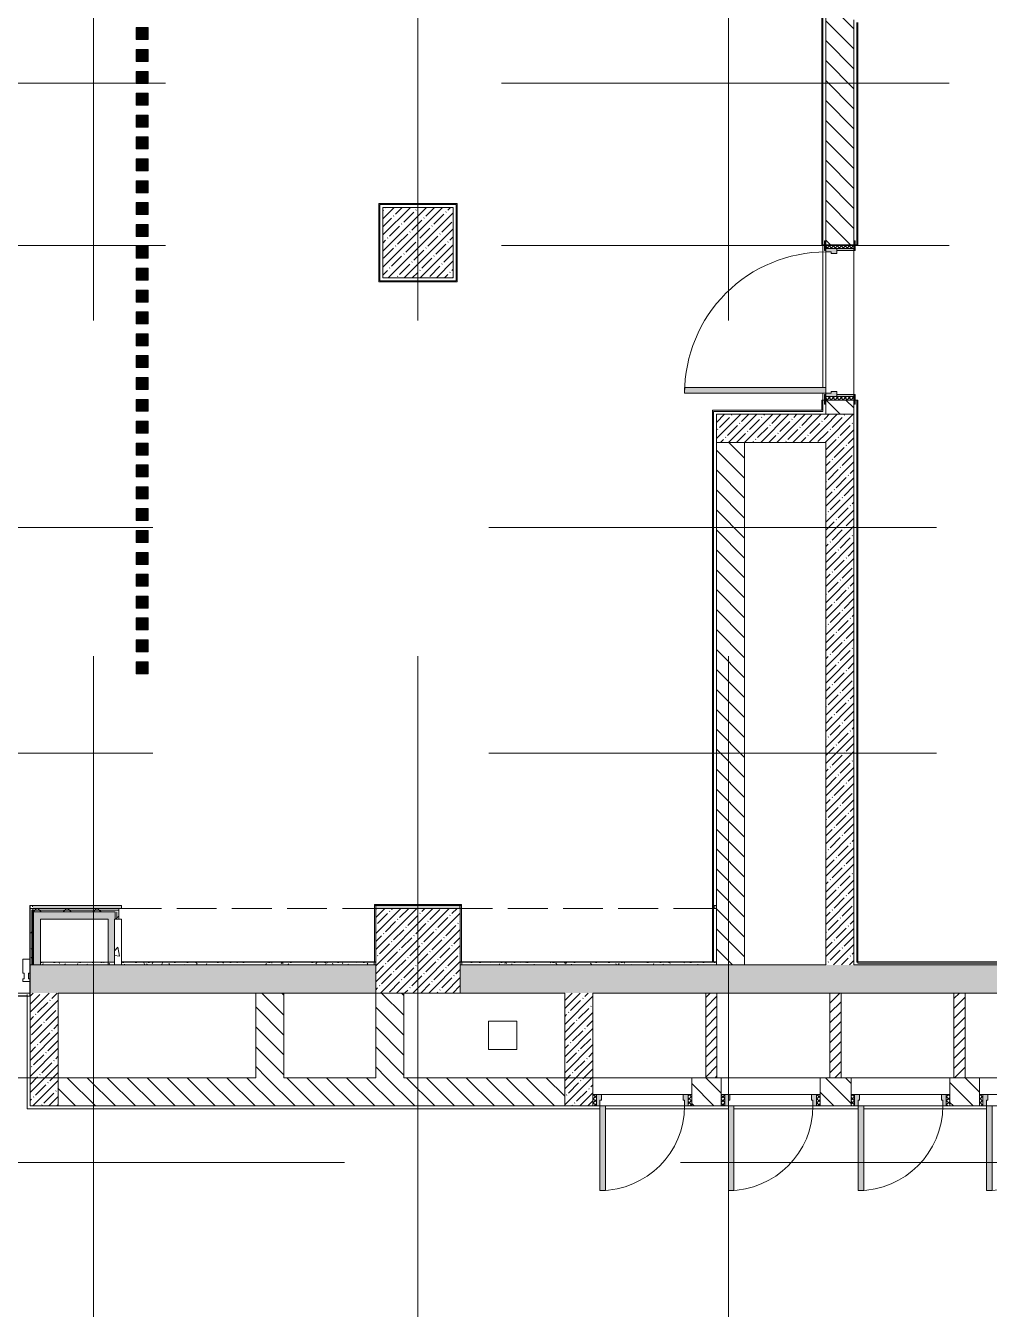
# Model space of a CAD drawing. Header units: millimetres. Extents: x -7229 to 200285, y -8553 to 29000.
# Drawn here: x 147835 to 154666, y 9458 to 18558 of the extents above; entities that cross this region are included whole.
import ezdxf

# ---------------------------------------------------------------- set-up
doc = ezdxf.new("R2010")
doc.units = ezdxf.units.MM
doc.linetypes.add('IMPORT-Невидимая', pattern=[391.222223, 282.222223, -109])
doc.linetypes.add('Осевая', pattern=[15875, 3175, -2381.25, 7937.5, -2381.25])
for name, color, linetype, lineweight in [('A-DETL-2', 7, 'Continuous', 9), ('A-DETL-3', 7, 'IMPORT-Невидимая', 13), ('A-GLAZ-CWMG-3', 7, 'Continuous', 9), ('A-WALL-4', 7, 'Continuous', 13), ('I-WALL-7', 7, 'Continuous', 9), ('S-COLS-2', 7, 'Continuous', 9), ('Оси-2', 7, 'Осевая', 9)]:
    doc.layers.add(name, color=color, linetype=linetype, lineweight=lineweight)
for name, color, linetype, lineweight, true_color in [('A-DETL-GENF-7', 7, 'Continuous', 9, 0x008000), ('A-DOOR-5', 7, 'Continuous', 9, 0xaaaaaa), ('A-DOOR-6', 7, 'Continuous', 9, 0xe2e2e2), ('A-DOOR-FRAM-4', 7, 'Continuous', 9, 0xe2e2e2), ('A-DOOR-FRAM-5', 7, 'Continuous', 9, 0xaaaaaa), ('A-FLOR-3', 7, 'Continuous', 9, 0xaaaaaa), ('I-WALL-1', 7, 'Continuous', 5, 0xe7e7e7), ('I-WALL-4', 7, 'Continuous', 9, 0xe7e7e7), ('I-WALL-6', 7, 'Continuous', 9, 0xb5aa95), ('I-WALL-9', 9, 'Continuous', 9, 0x808080)]:
    doc.layers.add(name, color=color, linetype=linetype, lineweight=lineweight, true_color=true_color)
pattern_1 = [(45, (96155.96, 0), (-57.02463, 57.02463), []), (45, (96212.986, 0), (-57.02463, 57.02463), [100.806, -20.161, 3.353, -16.808])]
pattern_2 = [(135, (96155.96, 0), (-70.71068, -70.71068), [])]
pattern_3 = [(45, (96155.96, 0), (-35.35534, 35.35534), [])]
pattern_4 = [(135, (1951.41, 164.685), (-14.14214, -14.14214), []), (225, (1951.41, 164.685), (14.14214, -14.14214), [])]
pattern_5 = [(45, (-171.384, 164.685), (-14.1421, 14.1421), []), (135, (-171.384, 164.685), (-14.1421, -14.1421), [])]
pattern_6 = [(0, (96155.96, 0), (121.92, 30.48), [10.058, -81.382, 10.058, -81.382, -487.68]), (0, (96155.96, 0), (121.92, 30.48), [-182.88, 10.058, -172.822, 10.058, -81.382, -213.36]), (0, (96155.96, 0), (121.92, 30.48), [-457.2, 10.058, -50.902, 10.058, -142.342]), (120, (96201.68, 15.24), (-87.356454, 90.345817), [10.058, -81.382, 10.058, -81.382, -487.68]), (120, (96201.68, 15.24), (-87.356454, 90.345817), [-182.88, 10.058, -172.822, 10.058, -81.382, -213.36]), (120, (96201.68, 15.24), (-87.356454, 90.345817), [-457.2, 10.058, -50.902, 10.058, -142.342]), (240, (96216.92, 76.2), (-34.563546, -120.825817), [10.058, -81.382, 10.058, -81.382, -487.68]), (240, (96216.92, 76.2), (-34.563546, -120.825817), [-182.88, 10.058, -172.822, 10.058, -81.382, -213.36]), (240, (96216.92, 76.2), (-34.563546, -120.825817), [-457.2, 10.058, -50.902, 10.058, -142.342])]
pattern_7 = [(45, (96155.96, 0), (-106.066, 106.066), []), (135, (96155.96, 0), (-106.066, -106.066), [])]

# ---------------------------------------------------------------- blocks, each defined once
blk = doc.blocks.new('BSC_Колонна _Прямоугольная - 600х600-23205375-План монтажа зашивок 1 этажа  в осях 12-23 лист 1')
at = {"layer": 'S-COLS-2'}
h = blk.add_hatch(dxfattribs=at)
h.set_pattern_fill('FP_140', color=256, style=0, pattern_type=2)
h.set_pattern_definition([(45, (-54460, -12000), (-57.02463, 57.02463), []), (45, (-54402.975, -12000), (-57.02463, 57.02463), [100.806, -20.161, 3.353, -16.808])])
h.paths.add_polyline_path([(300, -300), (300, 300), (-300, 300), (-300, -300), (288.6, -300)])
for p, q in [((300, 300), (-300, 300)), ((-300, 300), (-300, -300)), ((300, -300), (300, 300)), ((-300, -300), (300, -300))]:
    blk.add_line(p, q, dxfattribs=at)
blk = doc.blocks.new('110_Дверь_СКБ_1Ст_Внутренняя1 - Д-12 1100x2100h_дверь в горячий цех-32113407-План монтажа зашивок 1 этажа  в осях 12-23 лист 1')
at = {"layer": 'A-DOOR-5'}
h = blk.add_hatch(dxfattribs=at)
h.set_pattern_fill('FP_51', color=256, style=0, pattern_type=2)
h.set_pattern_definition([(135, (1751.41, 164.685), (-14.14214, -14.14214), []), (225, (1751.41, 164.685), (14.14214, -14.14214), [])])
h.paths.add_polyline_path([(537.5, -100), (562.5, -100), (562.5, 100), (537.5, 100)])
at = {"layer": 'A-DOOR-6'}
h = blk.add_hatch(color=256, dxfattribs=at)
h.paths.add_polyline_path([(-512.5, 20), (-477.5, 20), (-477.5, 60), (-487.5, 60), (-487.5, 100), (-512.5, 100)])
h.paths.add_polyline_path([(502.5, 44), (502.5, 20), (537.5, 20), (537.5, 100), (512.5, 100), (512.5, 60), (502.5, 60)])
at = {"layer": 'A-DOOR-FRAM-4'}
for points in [[(-487.5, 861.1), (-487.5, 100), (-447.5, 100), (-447.5, 1100), (-487.5, 1100), (-487.5, 894.7)], [(-567.5, 100), (-497.5, 100), (-497.5, 108), (-567.5, 108)], [(522.5, 105), (522.5, 100), (592.5, 100), (592.5, 108), (522.5, 108)], [(-512.5, -100), (-497.5, -100), (-497.5, 20), (-512.5, 20)], [(522.5, -100), (537.5, -100), (537.5, 20), (522.5, 20)], [(-567.5, -108), (-497.5, -108), (-497.5, -100), (-567.5, -100)], [(522.5, -108), (592.5, -108), (592.5, -100), (522.5, -100)]]:
    blk.add_hatch(color=256, dxfattribs=at).paths.add_polyline_path(points)
at = {"layer": 'A-DOOR-FRAM-5'}
h = blk.add_hatch(dxfattribs=at)
h.set_pattern_fill('FP_52', color=256, style=0, pattern_type=2)
h.set_pattern_definition([(45, (-371.384, 164.685), (-14.1421, 14.1421), []), (135, (-371.384, 164.685), (-14.1421, -14.1421), [])])
h.paths.add_polyline_path([(-537.5, 100), (-537.5, -100), (-512.5, -100), (-512.5, 100)])
at = {"layer": 'A-DOOR-5'}
for p, q in [((-487.5, 1100), (-487.5, 100)), ((-447.5, 1100), (-487.5, 1100)), ((-447.5, 100), (-447.5, 1100)), ((-487.5, 100), (-447.5, 100))]:
    blk.add_line(p, q, dxfattribs=at)
blk.add_arc((-487.5, 100), 1000, 360, 90, dxfattribs=at)
at = {"layer": 'A-DOOR-FRAM-5'}
for p, q in [((-497.5, 108), (-567.5, 108)), ((-567.5, 108), (-567.5, 100)), ((-567.5, 100), (-497.5, 100)), ((-512.5, 100), (-537.5, 100)), ((-537.5, 100), (-537.5, -100)), ((-487.5, 100), (-512.5, 100)), ((-512.5, 100), (-512.5, 20)), ((-512.5, -100), (-512.5, 100)), ((-497.5, 100), (-512.5, 100)), ((-512.5, 100), (-512.5, 99)), ((-512.5, 99), (-497.5, 99)), ((-497.5, 100), (-497.5, 108)), ((-497.5, 99), (-497.5, 100)), ((-487.5, 60), (-487.5, 100)), ((512.5, 100), (512.5, 60)), ((537.5, 100), (512.5, 100)), ((592.5, 108), (522.5, 108)), ((522.5, 108), (522.5, 100)), ((537.5, 100), (522.5, 100)), ((522.5, 100), (522.5, 99)), ((522.5, 100), (592.5, 100)), ((522.5, 99), (537.5, 99)), ((537.5, 20), (537.5, 100)), ((562.5, 100), (537.5, 100)), ((537.5, 100), (537.5, -100)), ((537.5, 99), (537.5, 100)), ((562.5, -100), (562.5, 100)), ((592.5, 100), (592.5, 108)), ((-512.5, 20), (-477.5, 20)), ((-497.5, 20), (-512.5, 20)), ((-512.5, 20), (-512.5, -100)), ((-497.5, -100), (-497.5, 20)), ((-477.5, 60), (-487.5, 60)), ((-477.5, 20), (-477.5, 60)), ((512.5, 60), (502.5, 60)), ((502.5, 60), (502.5, 20)), ((502.5, 20), (537.5, 20)), ((537.5, 20), (522.5, 20)), ((522.5, 20), (522.5, -100)), ((537.5, -100), (537.5, 20)), ((-497.5, -100), (-567.5, -100)), ((-567.5, -100), (-567.5, -108)), ((-567.5, -108), (-497.5, -108)), ((-537.5, -100), (-512.5, -100)), ((-512.5, -100), (-497.5, -100)), ((-497.5, -108), (-497.5, -100)), ((522.5, -100), (537.5, -100)), ((592.5, -100), (522.5, -100)), ((522.5, -100), (522.5, -108)), ((522.5, -108), (592.5, -108)), ((537.5, -100), (562.5, -100)), ((592.5, -108), (592.5, -100))]:
    blk.add_line(p, q, dxfattribs=at)
blk = doc.blocks.new('BSC_Колонна _Прямоугольная - 500х500-V167-План монтажа зашивок 1 этажа  в осях 12-23 лист 1')
at = {"layer": 'S-COLS-2'}
h = blk.add_hatch(dxfattribs=at)
h.set_pattern_fill('FP_157', color=256, style=0, pattern_type=2)
h.set_pattern_definition([(45, (-54460, -17020), (-57.02463, 57.02463), []), (45, (-54402.975, -17020), (-57.02463, 57.02463), [100.806, -20.161, 3.353, -16.808])])
h.paths.add_polyline_path([(114.8, -250), (250, -250), (250, 250), (-250, 250), (-250, -250)])
for p, q in [((250, 250), (-250, 250)), ((-250, 250), (-250, -250)), ((250, -250), (250, 250)), ((-250, -250), (250, -250))]:
    blk.add_line(p, q, dxfattribs=at)
blk = doc.blocks.new('110_Дверь_СКБ_1Ст - д-18 700x2100h_Технический шкаф ЭОМ и СС-23257539-План монтажа зашивок 1 этажа  в осях 12-23 лист 1')
at = {"layer": 'A-DOOR-5'}
h = blk.add_hatch(dxfattribs=at)
h.set_pattern_fill('FP_77', color=256, style=0, pattern_type=2)
h.set_pattern_definition(pattern_4)
h.paths.add_polyline_path([(362.5, 100), (337.5, 100), (337.5, 20), (362.5, 20)])
at = {"layer": 'A-DOOR-6'}
h = blk.add_hatch(color=256, dxfattribs=at)
h.paths.add_polyline_path([(-297.5, 100), (-312.5, 100), (-312.5, 20), (-277.5, 20), (-277.5, 60), (-287.5, 60), (-287.5, 100)])
h.paths.add_polyline_path([(312.5, 100), (312.5, 60), (302.5, 60), (302.5, 20), (337.5, 20), (337.5, 100), (322.5, 100)])
at = {"layer": 'A-DOOR-FRAM-4'}
blk.add_hatch(color=256, dxfattribs=at).paths.add_polyline_path([(312.5, 700), (272.5, 700), (272.5, 100), (312.5, 100), (312.5, 156.2)])
at = {"layer": 'A-DOOR-FRAM-5'}
h = blk.add_hatch(dxfattribs=at)
h.set_pattern_fill('FP_78', color=256, style=0, pattern_type=2)
h.set_pattern_definition(pattern_5)
h.paths.add_polyline_path([(-337.5, 100), (-337.5, 20), (-312.5, 20), (-312.5, 100)])
at = {"layer": 'A-DOOR-5'}
for p, q in [((312.5, 700), (272.5, 700)), ((272.5, 700), (272.5, 100)), ((312.5, 100), (312.5, 700)), ((272.5, 100), (312.5, 100))]:
    blk.add_line(p, q, dxfattribs=at)
blk.add_arc((312.5, 100), 600, 90, 180, dxfattribs=at)
at = {"layer": 'A-DOOR-FRAM-5'}
for p, q in [((-312.5, 100), (-337.5, 100)), ((-337.5, 100), (-337.5, 20)), ((-287.5, 100), (-312.5, 100)), ((-312.5, 100), (-312.5, 20)), ((-312.5, 20), (-312.5, 100)), ((-287.5, 60), (-287.5, 100)), ((-287.5, 100), (272.5, 100)), ((312.5, 100), (312.5, 60)), ((337.5, 100), (312.5, 100)), ((337.5, 20), (337.5, 100)), ((362.5, 100), (337.5, 100)), ((337.5, 100), (337.5, 20)), ((362.5, 20), (362.5, 100)), ((-337.5, 20), (-312.5, 20)), ((-312.5, 20), (-277.5, 20)), ((-277.5, 60), (-287.5, 60)), ((-277.5, 20), (-277.5, 60)), ((302.5, 20), (-277.5, 20)), ((312.5, 60), (302.5, 60)), ((302.5, 60), (302.5, 20)), ((302.5, 20), (337.5, 20)), ((337.5, 20), (362.5, 20))]:
    blk.add_line(p, q, dxfattribs=at)
blk = doc.blocks.new('110_Дверь_СКБ_1Ст - д-18 700x2100h_Технический шкаф ЭОМ и СС-V173-План монтажа зашивок 1 этажа  в осях 12-23 лист 1')
at = {"layer": 'A-DOOR-5'}
h = blk.add_hatch(dxfattribs=at)
h.set_pattern_fill('FP_77', color=256, style=0, pattern_type=2)
h.set_pattern_definition(pattern_4)
h.paths.add_polyline_path([(337.5, 100), (337.5, 20), (362.5, 20), (362.5, 100)])
at = {"layer": 'A-DOOR-6'}
h = blk.add_hatch(color=256, dxfattribs=at)
h.paths.add_polyline_path([(312.5, 100), (312.5, 60), (302.5, 60), (302.5, 20), (337.5, 20), (337.5, 100), (322.5, 100)])
h.paths.add_polyline_path([(-287.5, 100), (-312.5, 100), (-312.5, 20), (-277.5, 20), (-277.5, 60), (-287.5, 60)])
at = {"layer": 'A-DOOR-FRAM-4'}
blk.add_hatch(color=256, dxfattribs=at).paths.add_polyline_path([(312.5, 700), (272.5, 700), (272.5, 100), (312.5, 100), (312.5, 120)])
at = {"layer": 'A-DOOR-FRAM-5'}
h = blk.add_hatch(dxfattribs=at)
h.set_pattern_fill('FP_78', color=256, style=0, pattern_type=2)
h.set_pattern_definition(pattern_5)
h.paths.add_polyline_path([(-337.5, 100), (-337.5, 20), (-312.5, 20), (-312.5, 100)])
at = {"layer": 'A-DOOR-5'}
for p, q in [((312.5, 700), (272.5, 700)), ((272.5, 700), (272.5, 100)), ((312.5, 100), (312.5, 700)), ((272.5, 100), (312.5, 100))]:
    blk.add_line(p, q, dxfattribs=at)
blk.add_arc((312.5, 100), 600, 90, 180, dxfattribs=at)
at = {"layer": 'A-DOOR-FRAM-5'}
for p, q in [((-312.5, 100), (-337.5, 100)), ((-337.5, 100), (-337.5, 20)), ((-287.5, 100), (-312.5, 100)), ((-312.5, 100), (-312.5, 20)), ((-312.5, 20), (-312.5, 100)), ((-287.5, 60), (-287.5, 100)), ((-287.5, 100), (272.5, 100)), ((312.5, 100), (312.5, 60)), ((337.5, 100), (312.5, 100)), ((337.5, 20), (337.5, 100)), ((362.5, 100), (337.5, 100)), ((337.5, 100), (337.5, 20)), ((362.5, 20), (362.5, 100)), ((-337.5, 20), (-312.5, 20)), ((-312.5, 20), (-277.5, 20)), ((-277.5, 60), (-287.5, 60)), ((-277.5, 20), (-277.5, 60)), ((302.5, 20), (-277.5, 20)), ((312.5, 60), (302.5, 60)), ((302.5, 60), (302.5, 20)), ((302.5, 20), (337.5, 20)), ((337.5, 20), (362.5, 20))]:
    blk.add_line(p, q, dxfattribs=at)
blk = doc.blocks.new('Прямоугольный импост - Импост структурный с накладкой - 160мм Темный-30755843-План монтажа зашивок 1 этажа  в осях 12-23 лист 1')
at = {"layer": 'A-GLAZ-CWMG-3'}
for p, q in [((0, 140), (-50, 140)), ((-50, 140), (-50, 40)), ((0, 40), (0, 140)), ((-50, 40), (-40, 40)), ((-40, 0), (-50, 0)), ((-50, 0), (-50, -17)), ((-40, 40), (-40, 0)), ((-10, 0), (-10, 40)), ((-10, 40), (0, 40)), ((0, 0), (-10, 0)), ((0, -17), (0, 0)), ((-50, -17), (0, -17))]:
    blk.add_line(p, q, dxfattribs=at)

msp = doc.modelspace()

# ---------------------------------------------------------------- hatches: boundary and pattern name
at = {"layer": 'A-DETL-GENF-7'}
h = msp.add_hatch(dxfattribs=at)
h.set_pattern_fill('FP_188', color=256, style=0, pattern_type=2)
h.set_pattern_definition([(50, (96155.96, 0), (728.7365, -63.756), [76.2, -838.2]), (355, (96155.96, 0), (-140.972, 764.228), [60.96, -670.56]), (100.451, (96216.7, -5.3), (587.77, 700.467), [64.76, -712.36]), (46.184, (96156, 203.2), (1084.316, -168.171), [114.3, -1257.3]), (96.636, (96246.3, 189.2), (949.61, 989.71), [97.14, -1068.54]), (351.184, (96156, 203.2), (949.62, 989.7), [91.44, -1005.84]), (21, (96257.56, 152.4), (606.458, -409.0606), [76.2, -838.2]), (326, (96257.56, 152.4), (247.208, 736.753), [60.96, -670.56]), (71.451, (96308.1, 118.3), (853.668, 327.6855), [64.76, -712.36]), (37.5, (96155.96, 0), (12.3547, 338.2201), [33.528, -628.904, 33.528, -647.192, -673.1]), (37.5, (96155.96, 0), (12.3547, 338.2201), [-1343.152, 33.528, -639.572]), (7.5, (96155.96, 0), (267.2789, 400.7221), [33.528, -354.584, 33.528, -613.664, -256.54]), (7.5, (96155.96, 0), (267.2789, 400.7221), [-1035.304, 33.528, -223.012]), (327.5, (95929.4, 0), (542.3633, -22.9153), [33.528, -220.472, 33.528, -758.952, -1051.56]), (327.5, (95929.4, 0), (542.3633, -22.9153), [-1046.48, 33.528, -1018.032]), (317.5, (95827.8, 0), (592.517, 101.707), [33.528, -296.672, 33.528, -492.76, -746.76]), (317.5, (95827.8, 0), (592.517, 101.707), [-856.488, 33.528, -713.232])])
h.paths.add_polyline_path([(148514.8, 11900), (148513.7, 12225), (148464.8, 12225), (148464.8, 11900), (148488.5, 11900)])
at = {"layer": 'I-WALL-1'}
msp.add_hatch(color=256, dxfattribs=at).paths.add_polyline_path([(147891, 11900), (147941, 11900), (147941, 12275), (147891, 12275), (147891, 12090)])
at = {"layer": 'I-WALL-4'}
for points in [[(148359.4, 12225), (148469.8, 12225), (148469.8, 12275), (147941, 12275), (147941, 12225)], [(148464.8, 11920), (148464.8, 12225), (148419.8, 12225), (148419.8, 11920)]]:
    msp.add_hatch(color=256, dxfattribs=at).paths.add_polyline_path(points)
at = {"layer": 'I-WALL-6'}
for points in [[(148703, 18459), (148703, 18544), (148618, 18544), (148618, 18459), (148700.8, 18459)], [(148703, 18304), (148703, 18389), (148618, 18389), (148618, 18304)], [(148703, 18149), (148703, 18234), (148618, 18234), (148618, 18149)], [(148703, 17994), (148703, 18079), (148618, 18079), (148618, 17994)], [(148703, 17839), (148703, 17924), (148618, 17924), (148618, 17839), (148681.6, 17839)], [(148703, 17684), (148703, 17769), (148618, 17769), (148618, 17684), (148626.3, 17684)], [(148618, 17529), (148703, 17529), (148703, 17614), (148618, 17614)], [(148703, 17374), (148703, 17459), (148618, 17459), (148618, 17374)], [(148618, 17219), (148703, 17219), (148703, 17304), (148618, 17304), (148618, 17230.5)], [(148703, 17064), (148703, 17149), (148618, 17149), (148618, 17064)], [(148703, 16909), (148703, 16994), (148618, 16994), (148618, 16909)], [(148703, 16754), (148703, 16839), (148618, 16839), (148618, 16754)], [(148703, 16599), (148703, 16684), (148618, 16684), (148618, 16599)], [(148703, 16444), (148703, 16529), (148618, 16529), (148618, 16444)], [(148703, 16289), (148703, 16374), (148618, 16374), (148618, 16289)], [(148703, 16134), (148703, 16219), (148618, 16219), (148618, 16134)], [(148703, 15979), (148703, 16064), (148618, 16064), (148618, 15979)], [(148703, 15824), (148703, 15909), (148618, 15909), (148618, 15824)], [(148703, 15669), (148703, 15754), (148618, 15754), (148618, 15669)], [(148703, 15514), (148703, 15599), (148618, 15599), (148618, 15514)], [(148703, 15359), (148703, 15444), (148618, 15444), (148618, 15359)], [(148703, 15204), (148703, 15289), (148618, 15289), (148618, 15204)], [(148703, 15049), (148703, 15134), (148618, 15134), (148618, 15049)], [(148703, 14894), (148703, 14979), (148618, 14979), (148618, 14894)], [(148703, 14739), (148703, 14824), (148618, 14824), (148618, 14739)], [(148703, 14584), (148703, 14669), (148618, 14669), (148618, 14584)], [(148703, 14429), (148703, 14514), (148618, 14514), (148618, 14429)], [(148703, 14274), (148703, 14359), (148618, 14359), (148618, 14274)], [(148703, 14119), (148703, 14204), (148618, 14204), (148618, 14119)], [(148703, 13964), (148703, 14049), (148618, 14049), (148618, 13964), (148673.1, 13964)]]:
    msp.add_hatch(color=256, dxfattribs=at).paths.add_polyline_path(points)
at = {"layer": 'I-WALL-7'}
h = msp.add_hatch(dxfattribs=at)
h.set_pattern_fill('FP_136', color=256, style=0, pattern_type=2)
h.set_pattern_definition(pattern_2)
h.paths.add_polyline_path([(153594.7, 15803.8), (153706, 15803.8), (153706, 15903.8), (153506, 15903.8), (153506, 15803.8)])
h.paths.add_polyline_path([(153506, 17003.8), (153706, 17003.8), (153706, 18800), (153506, 18800), (153506, 17033.8)])
h = msp.add_hatch(dxfattribs=at)
h.set_pattern_fill('FP_117', color=256, style=0, pattern_type=2)
h.set_pattern_definition(pattern_1)
h.paths.add_polyline_path([(153437.9, 15603.8), (153506, 15603.8), (153506, 15803.8), (152731.2, 15803.8), (152731.2, 15603.8), (152983.6, 15603.8)])
h = msp.add_hatch(dxfattribs=at)
h.set_pattern_fill('FP_117', color=256, style=0, pattern_type=2)
h.set_pattern_definition(pattern_1)
h.paths.add_polyline_path([(153706, 11900), (153706, 15803.8), (153506, 15803.8), (153506, 11900)])
h = msp.add_hatch(dxfattribs=at)
h.set_pattern_fill('FP_136', color=256, style=0, pattern_type=2)
h.set_pattern_definition(pattern_2)
h.paths.add_polyline_path([(152735.2, 11900), (152931.2, 11900), (152931.2, 15603.8), (152731.2, 15603.8), (152731.2, 11900)])
h = msp.add_hatch(dxfattribs=at)
h.set_pattern_fill('FP_179', color=256, style=0, pattern_type=2)
h.set_pattern_definition(pattern_7)
h.paths.add_polyline_path([(147886, 12287.5), (148494.8, 12287.5), (148494.8, 12300), (147886, 12300), (147886, 12292.5)])
h = msp.add_hatch(dxfattribs=at)
h.set_pattern_fill('FP_179', color=256, style=0, pattern_type=2)
h.set_pattern_definition(pattern_7)
h.paths.add_polyline_path([(147891, 11900), (147891, 12287.5), (147886, 12287.4), (147886, 11900)])
h = msp.add_hatch(dxfattribs=at)
h.set_pattern_fill('FP_179', color=256, style=0, pattern_type=2)
h.set_pattern_definition(pattern_7)
h.paths.add_polyline_path([(147903.5, 12275), (148494.8, 12275), (148494.8, 12287.5), (147891, 12287.5), (147891, 12275), (147894, 12275)])
h = msp.add_hatch(dxfattribs=at)
h.set_pattern_fill('FP_179', color=256, style=0, pattern_type=2)
h.set_pattern_definition(pattern_7)
h.paths.add_polyline_path([(148469.8, 12225), (148482.3, 12225), (148482.3, 12275), (148469.8, 12275)])
h = msp.add_hatch(dxfattribs=at)
h.set_pattern_fill('FP_179', color=256, style=0, pattern_type=2)
h.set_pattern_definition(pattern_7)
h.paths.add_polyline_path([(148488.5, 12225), (148494.8, 12225), (148494.8, 12275), (148482.3, 12275), (148482.3, 12225)])
h = msp.add_hatch(dxfattribs=at)
h.set_pattern_fill('FP_117', color=256, style=0, pattern_type=2)
h.set_pattern_definition(pattern_1)
h.paths.add_polyline_path([(155296, 11700), (156316, 11700), (156316, 11900), (150916, 11900), (150916, 11700), (154888.9, 11700)])
h.paths.add_polyline_path([(149466, 11700), (150316, 11700), (150316, 11900), (147866, 11900), (147866, 11700), (149084.9, 11700)])
h = msp.add_hatch(dxfattribs=at)
h.set_pattern_fill('FP_117', color=256, style=0, pattern_type=2)
h.set_pattern_definition(pattern_1)
h.paths.add_polyline_path([(147934.9, 10900), (148066, 10900), (148066, 11700), (147866, 11700), (147866, 10900)])
h = msp.add_hatch(dxfattribs=at)
h.set_pattern_fill('FP_136', color=256, style=0, pattern_type=2)
h.set_pattern_definition(pattern_2)
h.paths.add_polyline_path([(149666, 11100), (149666, 11700), (149466, 11700), (149466, 11100)])
h = msp.add_hatch(dxfattribs=at)
h.set_pattern_fill('FP_136', color=256, style=0, pattern_type=2)
h.set_pattern_definition(pattern_2)
h.paths.add_polyline_path([(150516, 11100), (150516, 11700), (150316, 11700), (150316, 11100), (150345, 11100)])
h = msp.add_hatch(dxfattribs=at)
h.set_pattern_fill('FP_117', color=256, style=0, pattern_type=2)
h.set_pattern_definition(pattern_1)
h.paths.add_polyline_path([(151856, 10900), (151856, 11700), (151656, 11700), (151656, 10900), (151808.6, 10900)])
h = msp.add_hatch(dxfattribs=at)
h.set_pattern_fill('FP_154', color=256, style=0, pattern_type=2)
h.set_pattern_definition(pattern_3)
h.paths.add_polyline_path([(152735.2, 11100), (152735.2, 11700), (152655.2, 11700), (152655.2, 11100)])
h = msp.add_hatch(dxfattribs=at)
h.set_pattern_fill('FP_154', color=256, style=0, pattern_type=2)
h.set_pattern_definition(pattern_3)
h.paths.add_polyline_path([(153535.2, 11100), (153615.2, 11100), (153615.2, 11700), (153535.2, 11700), (153535.2, 11283.5)])
h = msp.add_hatch(dxfattribs=at)
h.set_pattern_fill('FP_154', color=256, style=0, pattern_type=2)
h.set_pattern_definition(pattern_3)
h.paths.add_polyline_path([(154415.2, 11100), (154495.2, 11100), (154495.2, 11700), (154415.2, 11700), (154415.2, 11277)])
h = msp.add_hatch(dxfattribs=at)
h.set_pattern_fill('FP_136', color=256, style=0, pattern_type=2)
h.set_pattern_definition(pattern_2)
h.paths.add_polyline_path([(154596, 10900), (154596, 11100), (154386, 11100), (154386, 10900)])
h.paths.add_polyline_path([(153686, 10900), (153686, 11100), (153466, 11100), (153466, 10900)])
h.paths.add_polyline_path([(151656, 10900), (151656, 11100), (148066, 11100), (148066, 10900), (151116, 10900)])
h.paths.add_polyline_path([(152556, 10900), (152766, 10900), (152766, 11100), (152556, 11100), (152556, 10980)])
at = {"layer": 'I-WALL-9'}
h = msp.add_hatch(dxfattribs=at)
h.set_pattern_fill('FP_178', color=256, style=0, pattern_type=2)
h.set_pattern_definition(pattern_6)
h.paths.add_polyline_path([(147886, 11900), (147886, 12320), (147866, 12320), (147866, 11900)])
h = msp.add_hatch(dxfattribs=at)
h.set_pattern_fill('FP_178', color=256, style=0, pattern_type=2)
h.set_pattern_definition(pattern_6)
h.paths.add_polyline_path([(152716.2, 12300), (152731.2, 12300), (152731.2, 12320), (152716.2, 12320)])
h.paths.add_polyline_path([(150457.9, 12300), (150913.7, 12300), (150913.7, 12320), (150316, 12320), (150316, 12300), (150345, 12300)])
h.paths.add_polyline_path([(148419.8, 12300), (148513.7, 12300), (148513.7, 12320), (147886, 12320), (147886, 12300), (148359.4, 12300)])
h = msp.add_hatch(dxfattribs=at)
h.set_pattern_fill('FP_178', color=256, style=0, pattern_type=2)
h.set_pattern_definition(pattern_6)
h.paths.add_polyline_path([(149084.9, 11900), (150306, 11900), (150306, 11920), (148514.8, 11920), (148514.8, 11900)])
h.paths.add_polyline_path([(147996.6, 11900), (148464.8, 11900), (148464.8, 11920), (147941, 11920), (147941, 11900)])
h = msp.add_hatch(dxfattribs=at)
h.set_pattern_fill('FP_178', color=256, style=0, pattern_type=2)
h.set_pattern_definition(pattern_6)
h.paths.add_polyline_path([(151986.9, 11900), (152731.2, 11900), (152731.2, 11920), (150926, 11920), (150926, 11900), (151856, 11900)])

# ---------------------------------------------------------------- linework, layer by layer
at = {"layer": 'A-DETL-2'}
for p, q in [((148514.8, 12225), (148464.8, 12225)), ((148464.8, 12225), (148464.8, 11900)), ((148514.8, 11900), (148514.8, 12225)), ((148464.8, 11900), (148514.8, 11900))]:
    msp.add_line(p, q, dxfattribs=at)
at = {"layer": 'A-DETL-3'}
msp.add_line((148514.8, 12300), (152711.2, 12300), dxfattribs=at)
at = {"layer": 'A-FLOR-3'}
for p, q in [((153486, 15993.8), (153486, 17003.8)), ((153498, 17003.8), (153486, 17003.8)), ((153726, 17003.8), (153714, 17003.8)), ((153486, 15903.8), (153486, 15953.8)), ((153486, 15903.8), (153498, 15903.8)), ((153714, 15903.8), (153726, 15903.8)), ((148514.8, 11921), (150308, 11921)), ((147846, 11680), (146772, 11680)), ((146772, 11679), (147865, 11679)), ((147865, 11679), (147865, 11700)), ((151116, 11500), (151316, 11500)), ((151116, 11300), (151116, 11500)), ((151316, 11500), (151316, 11300)), ((151316, 11300), (151116, 11300)), ((151906, 10880), (151856, 10880)), ((152816, 10880), (151946, 10880)), ((153736, 10880), (152856, 10880)), ((154646, 10880), (153776, 10880))]:
    msp.add_line(p, q, dxfattribs=at)
at = {"layer": 'A-WALL-4'}
for p, q in [((152931.2, 15603.8), (152731.2, 15603.8)), ((147866, 11900), (147866, 12320)), ((147878.5, 11900), (147878.5, 12287.5)), ((148494.8, 12287.5), (147878.5, 12287.5)), ((148495.8, 12300), (148494.8, 12300)), ((152731.2, 12300), (152731.2, 12320)), ((147891, 11900), (147891, 12275)), ((148469.8, 12275), (147891, 12275)), ((148469.8, 12275), (148469.8, 12225)), ((148482.3, 12275), (148482.3, 12225)), ((147865, 11900), (147866, 11900)), ((147866, 11900), (147866, 11700)), ((147866, 11900), (147886, 11900)), ((147941, 11920), (147941, 11900)), ((150308, 11921), (150316, 11921)), ((150916, 11921), (150924, 11921)), ((152703.2, 11921), (152711.2, 11921)), ((152731.2, 11900), (152731.2, 11921)), ((152731.2, 11900), (152931.2, 11900)), ((149666, 11700), (149466, 11700)), ((152735.2, 11700), (152655.2, 11700)), ((153615.2, 11700), (153535.2, 11700)), ((154495.2, 11700), (154415.2, 11700)), ((148066, 11100), (148066, 10900)), ((151656, 11100), (151656, 10900)), ((152655.2, 11100), (152735.2, 11100)), ((153535.2, 11100), (153615.2, 11100)), ((154415.2, 11100), (154495.2, 11100))]:
    msp.add_line(p, q, dxfattribs=at)
at = {"layer": 'I-WALL-7'}
for p, q in [((153478, 18828), (153478, 17003.8)), ((153486, 17003.8), (153486, 18820)), ((153506, 18800), (153506, 17033.8)), ((153706, 17033.8), (153706, 18600)), ((153726, 18580), (153726, 17003.8)), ((153734, 17003.8), (153734, 18580)), ((148703, 18544), (148618, 18544)), ((148618, 18544), (148618, 18459)), ((148703, 18459), (148703, 18544)), ((148618, 18459), (148703, 18459)), ((148703, 18389), (148618, 18389)), ((148618, 18389), (148618, 18304)), ((148703, 18304), (148703, 18389)), ((148618, 18304), (148703, 18304)), ((148703, 18234), (148618, 18234)), ((148618, 18234), (148618, 18149)), ((148703, 18149), (148703, 18234)), ((148618, 18149), (148703, 18149)), ((148703, 18079), (148618, 18079)), ((148618, 18079), (148618, 17994)), ((148703, 17994), (148703, 18079)), ((148618, 17994), (148703, 17994)), ((148703, 17924), (148618, 17924)), ((148618, 17924), (148618, 17839)), ((148618, 17839), (148703, 17839)), ((148703, 17839), (148703, 17924)), ((148703, 17769), (148618, 17769)), ((148618, 17769), (148618, 17684)), ((148703, 17684), (148703, 17769)), ((148618, 17684), (148703, 17684)), ((148703, 17614), (148618, 17614)), ((148618, 17614), (148618, 17529)), ((148703, 17529), (148703, 17614)), ((148618, 17529), (148703, 17529)), ((148703, 17459), (148618, 17459)), ((148618, 17459), (148618, 17374)), ((148703, 17374), (148703, 17459)), ((148618, 17374), (148703, 17374)), ((148703, 17304), (148618, 17304)), ((148618, 17304), (148618, 17219)), ((148703, 17219), (148703, 17304)), ((150338, 17298), (150894, 17298)), ((150338, 16742), (150338, 17298)), ((150894, 17298), (150894, 16742)), ((148618, 17219), (148703, 17219)), ((150886, 17290), (150346, 17290)), ((150346, 17290), (150346, 16750)), ((150886, 16750), (150886, 17290)), ((148703, 17149), (148618, 17149)), ((148618, 17149), (148618, 17064)), ((148703, 17064), (148703, 17149)), ((148618, 17064), (148703, 17064)), ((148703, 16994), (148618, 16994)), ((148618, 16994), (148618, 16909)), ((148703, 16909), (148703, 16994)), ((153478, 17003.8), (153486, 17003.8)), ((153506, 15993.8), (153506, 16953.8)), ((153706, 16963.8), (153706, 15943.8)), ((153726, 17003.8), (153734, 17003.8)), ((148618, 16909), (148703, 16909)), ((148703, 16839), (148618, 16839)), ((148618, 16839), (148618, 16754)), ((148703, 16754), (148703, 16839)), ((148618, 16754), (148703, 16754)), ((150346, 16750), (150886, 16750)), ((148703, 16684), (148618, 16684)), ((148618, 16684), (148618, 16599)), ((148703, 16599), (148703, 16684)), ((150894, 16742), (150338, 16742)), ((148618, 16599), (148703, 16599)), ((148703, 16529), (148618, 16529)), ((148618, 16529), (148618, 16444)), ((148703, 16444), (148703, 16529)), ((148618, 16444), (148703, 16444)), ((148703, 16374), (148618, 16374)), ((148618, 16374), (148618, 16289)), ((148703, 16289), (148703, 16374)), ((148618, 16289), (148703, 16289)), ((148703, 16219), (148618, 16219)), ((148618, 16219), (148618, 16134)), ((148703, 16134), (148703, 16219)), ((148618, 16134), (148703, 16134)), ((148703, 16064), (148618, 16064)), ((148618, 16064), (148618, 15979)), ((148703, 15979), (148703, 16064)), ((148618, 15979), (148703, 15979)), ((148703, 15909), (148618, 15909)), ((148618, 15909), (148618, 15824)), ((148703, 15824), (148703, 15909)), ((153478, 15903.8), (153478, 15831.8)), ((153486, 15903.8), (153478, 15903.8)), ((153486, 15823.8), (153486, 15903.8)), ((153506, 15873.8), (153506, 15803.8)), ((153706, 15803.8), (153706, 15873.8)), ((153726, 15903.8), (153726, 11920)), ((153734, 15903.8), (153726, 15903.8)), ((153734, 11921), (153734, 15903.8)), ((148618, 15824), (148703, 15824)), ((148703, 15754), (148618, 15754)), ((148618, 15754), (148618, 15669)), ((148703, 15669), (148703, 15754)), ((153478, 15831.8), (152703.2, 15831.8)), ((152703.2, 15831.8), (152703.2, 11921)), ((152711.2, 15823.8), (153486, 15823.8)), ((152711.2, 11921), (152711.2, 15823.8)), ((152731.2, 15803.8), (152731.2, 12320)), ((152731.2, 15803.8), (153706, 15803.8)), ((153706, 11900), (153706, 15803.8)), ((148618, 15669), (148703, 15669)), ((148703, 15599), (148618, 15599)), ((148618, 15599), (148618, 15514)), ((148703, 15514), (148703, 15599)), ((152931.2, 15603.8), (153506, 15603.8)), ((152931.2, 11900), (152931.2, 15603.8)), ((153506, 15603.8), (153506, 11900)), ((148618, 15514), (148703, 15514)), ((148703, 15444), (148618, 15444)), ((148618, 15444), (148618, 15359)), ((148703, 15359), (148703, 15444)), ((148618, 15359), (148703, 15359)), ((148703, 15289), (148618, 15289)), ((148618, 15289), (148618, 15204)), ((148703, 15204), (148703, 15289)), ((148618, 15204), (148703, 15204)), ((148703, 15134), (148618, 15134)), ((148618, 15134), (148618, 15049)), ((148703, 15049), (148703, 15134)), ((148618, 15049), (148703, 15049)), ((148703, 14979), (148618, 14979)), ((148618, 14979), (148618, 14894)), ((148703, 14894), (148703, 14979)), ((148618, 14894), (148703, 14894)), ((148703, 14824), (148618, 14824)), ((148618, 14824), (148618, 14739)), ((148703, 14739), (148703, 14824)), ((148618, 14739), (148703, 14739)), ((148703, 14669), (148618, 14669)), ((148618, 14669), (148618, 14584)), ((148703, 14584), (148703, 14669)), ((148618, 14584), (148703, 14584)), ((148703, 14514), (148618, 14514)), ((148618, 14514), (148618, 14429)), ((148703, 14429), (148703, 14514)), ((148618, 14429), (148703, 14429)), ((148703, 14359), (148618, 14359)), ((148618, 14359), (148618, 14274)), ((148703, 14274), (148703, 14359)), ((148618, 14274), (148703, 14274)), ((148703, 14204), (148618, 14204)), ((148618, 14204), (148618, 14119)), ((148703, 14119), (148703, 14204)), ((148618, 14119), (148703, 14119)), ((148703, 14049), (148618, 14049)), ((148618, 14049), (148618, 13964)), ((148703, 13964), (148703, 14049)), ((148618, 13964), (148703, 13964)), ((148513.7, 12321), (147865, 12321)), ((147865, 12321), (147865, 11700)), ((148513.7, 12320), (147866, 12320)), ((148494.8, 12300), (147866, 12300)), ((147886, 11900), (147886, 12300)), ((148494.8, 12225), (148494.8, 12300)), ((148495.8, 12300), (148513.7, 12300)), ((148495.8, 12225), (148495.8, 12300)), ((148513.7, 12300), (148513.7, 12321)), ((150924, 12329), (150308, 12329)), ((150308, 12329), (150308, 12321)), ((150308, 12321), (150924, 12321)), ((150316, 12320.5), (150308, 12320.5)), ((150308, 12320.5), (150308, 11921)), ((150316, 12300), (150316, 12320.5)), ((150913.7, 12320), (150316, 12320)), ((150913.7, 12300), (150913.7, 12320)), ((150916, 12320.5), (150916, 12300)), ((150924, 12320.5), (150916, 12320.5)), ((150924, 12321), (150924, 12329)), ((150924, 11921), (150924, 12320.5)), ((152731.2, 12320), (152716.2, 12320)), ((152716.2, 12320), (152716.2, 12300)), ((152716.2, 12300), (152731.2, 12300)), ((152731.2, 12300), (152731.2, 11921)), ((147941, 11920), (147941, 12225)), ((147941, 12225), (148419.8, 12225)), ((148419.8, 12225), (148419.8, 11900)), ((147866, 11900), (147941, 11900)), ((147886, 11900), (148464.8, 11900)), ((148464.8, 11920), (147941, 11920)), ((148419.8, 11900), (148464.8, 11900)), ((148514.8, 11920), (150316, 11920)), ((148514.8, 11900), (150316, 11900)), ((150306, 11900), (150306, 11920)), ((150916, 11920), (152731.2, 11920)), ((150916, 11900), (152731.2, 11900)), ((152703.2, 11921), (150924, 11921)), ((150926, 11920), (150926, 11900)), ((152731.2, 11921), (152711.2, 11921)), ((153506, 11900), (152931.2, 11900)), ((156316, 11900), (153706, 11900)), ((153726, 11920), (153734, 11920)), ((156296, 11921), (153734, 11921)), ((153734, 11920), (153734, 11913)), ((153734, 11913), (156296, 11913)), ((147866, 11700), (146772, 11700)), ((147846, 11690), (147845, 11690)), ((147845, 11690), (147845, 10879)), ((147846, 10880), (147846, 11690)), ((147866, 11700), (147866, 10900)), ((148066, 11700), (149466, 11700)), ((148066, 11100), (148066, 11700)), ((149466, 11700), (149466, 11100)), ((149666, 11700), (150316, 11700)), ((149666, 11100), (149666, 11700)), ((150316, 11700), (150316, 11100)), ((150516, 11100), (150516, 11700)), ((150916, 11700), (151656, 11700)), ((151656, 11700), (151656, 11100)), ((151856, 11700), (152655.2, 11700)), ((151856, 10980), (151856, 11700)), ((152655.2, 11700), (152655.2, 11100)), ((152735.2, 11700), (153535.2, 11700)), ((152735.2, 11100), (152735.2, 11700)), ((153535.2, 11700), (153535.2, 11100)), ((153615.2, 11700), (154415.2, 11700)), ((153615.2, 11100), (153615.2, 11700)), ((154415.2, 11700), (154415.2, 11100)), ((154495.2, 11700), (155296, 11700)), ((154495.2, 11100), (154495.2, 11700)), ((149466, 11100), (148066, 11100)), ((150316, 11100), (149666, 11100)), ((151656, 11100), (150516, 11100)), ((151856, 11100), (152655.2, 11100)), ((152556, 11100), (152556, 10980)), ((152735.2, 11100), (153535.2, 11100)), ((152766, 10980), (152766, 11100)), ((153466, 11100), (153466, 10980)), ((153615.2, 11100), (154415.2, 11100)), ((153686, 10980), (153686, 11100)), ((154386, 11100), (154386, 10980)), ((154495.2, 11100), (155296, 11100)), ((154596, 10980), (154596, 11100)), ((147845, 10879), (151856, 10879)), ((151856, 10880), (147846, 10880)), ((147866, 10900), (151856, 10900)), ((151856, 10879), (151856, 10880)), ((152556, 10900), (152766, 10900)), ((152556, 10880), (152556, 10879)), ((152556, 10879), (152766, 10879)), ((152766, 10879), (152766, 10880)), ((153466, 10900), (153686, 10900)), ((153466, 10880), (153466, 10879)), ((153466, 10879), (153686, 10879)), ((153686, 10879), (153686, 10880)), ((154386, 10900), (154596, 10900)), ((154386, 10880), (154386, 10879)), ((154386, 10879), (154596, 10879)), ((154596, 10879), (154596, 10880))]:
    msp.add_line(p, q, dxfattribs=at)
at = {"layer": 'Оси-2'}
for p, q in [((148316, 593.7), (148316, 24898.1)), ((150616, 593.7), (150616, 24898.1)), ((152816, 593.7), (152816, 24898.1)), ((135332.1, 18150), (178356, 18150)), ((135332.1, 17000), (178356, 17000)), ((135242.6, 15000), (177756, 15000)), ((135242.6, 13400), (177756, 13400)), ((135332.1, 11100), (178356, 11100)), ((136602.1, 10500), (178356, 10500))]:
    msp.add_line(p, q, dxfattribs=at)

# ---------------------------------------------------------------- block references
at = {"layer": 'A-DOOR-5'}
for name, p, rotation in [('110_Дверь_СКБ_1Ст_Внутренняя1 - Д-12 1100x2100h_дверь в горячий цех-32113407-План монтажа зашивок 1 этажа  в осях 12-23 лист 1', (153606, 16441.3), 89.99999999999991), ('110_Дверь_СКБ_1Ст - д-18 700x2100h_Технический шкаф ЭОМ и СС-23257539-План монтажа зашивок 1 этажа  в осях 12-23 лист 1', (152218.5, 11000), 180), ('110_Дверь_СКБ_1Ст - д-18 700x2100h_Технический шкаф ЭОМ и СС-23257539-План монтажа зашивок 1 этажа  в осях 12-23 лист 1', (153128.5, 11000), 180), ('110_Дверь_СКБ_1Ст - д-18 700x2100h_Технический шкаф ЭОМ и СС-23257539-План монтажа зашивок 1 этажа  в осях 12-23 лист 1', (154048.5, 11000), 180), ('110_Дверь_СКБ_1Ст - д-18 700x2100h_Технический шкаф ЭОМ и СС-V173-План монтажа зашивок 1 этажа  в осях 12-23 лист 1', (154958.5, 11000), 180)]:
    msp.add_blockref(name, p, dxfattribs=dict(at, rotation=rotation))
at = {"layer": 'A-GLAZ-CWMG-3'}
msp.add_blockref('Прямоугольный импост - Импост структурный с накладкой - 160мм Темный-30755843-План монтажа зашивок 1 этажа  в осях 12-23 лист 1', (147865, 11800), dxfattribs=at)
at = {"layer": 'S-COLS-2'}
for name, p in [('BSC_Колонна _Прямоугольная - 500х500-V167-План монтажа зашивок 1 этажа  в осях 12-23 лист 1', (150616, 17020)), ('BSC_Колонна _Прямоугольная - 600х600-23205375-План монтажа зашивок 1 этажа  в осях 12-23 лист 1', (150616, 12000))]:
    msp.add_blockref(name, p, dxfattribs=at)

doc.saveas('drawing.dxf')
